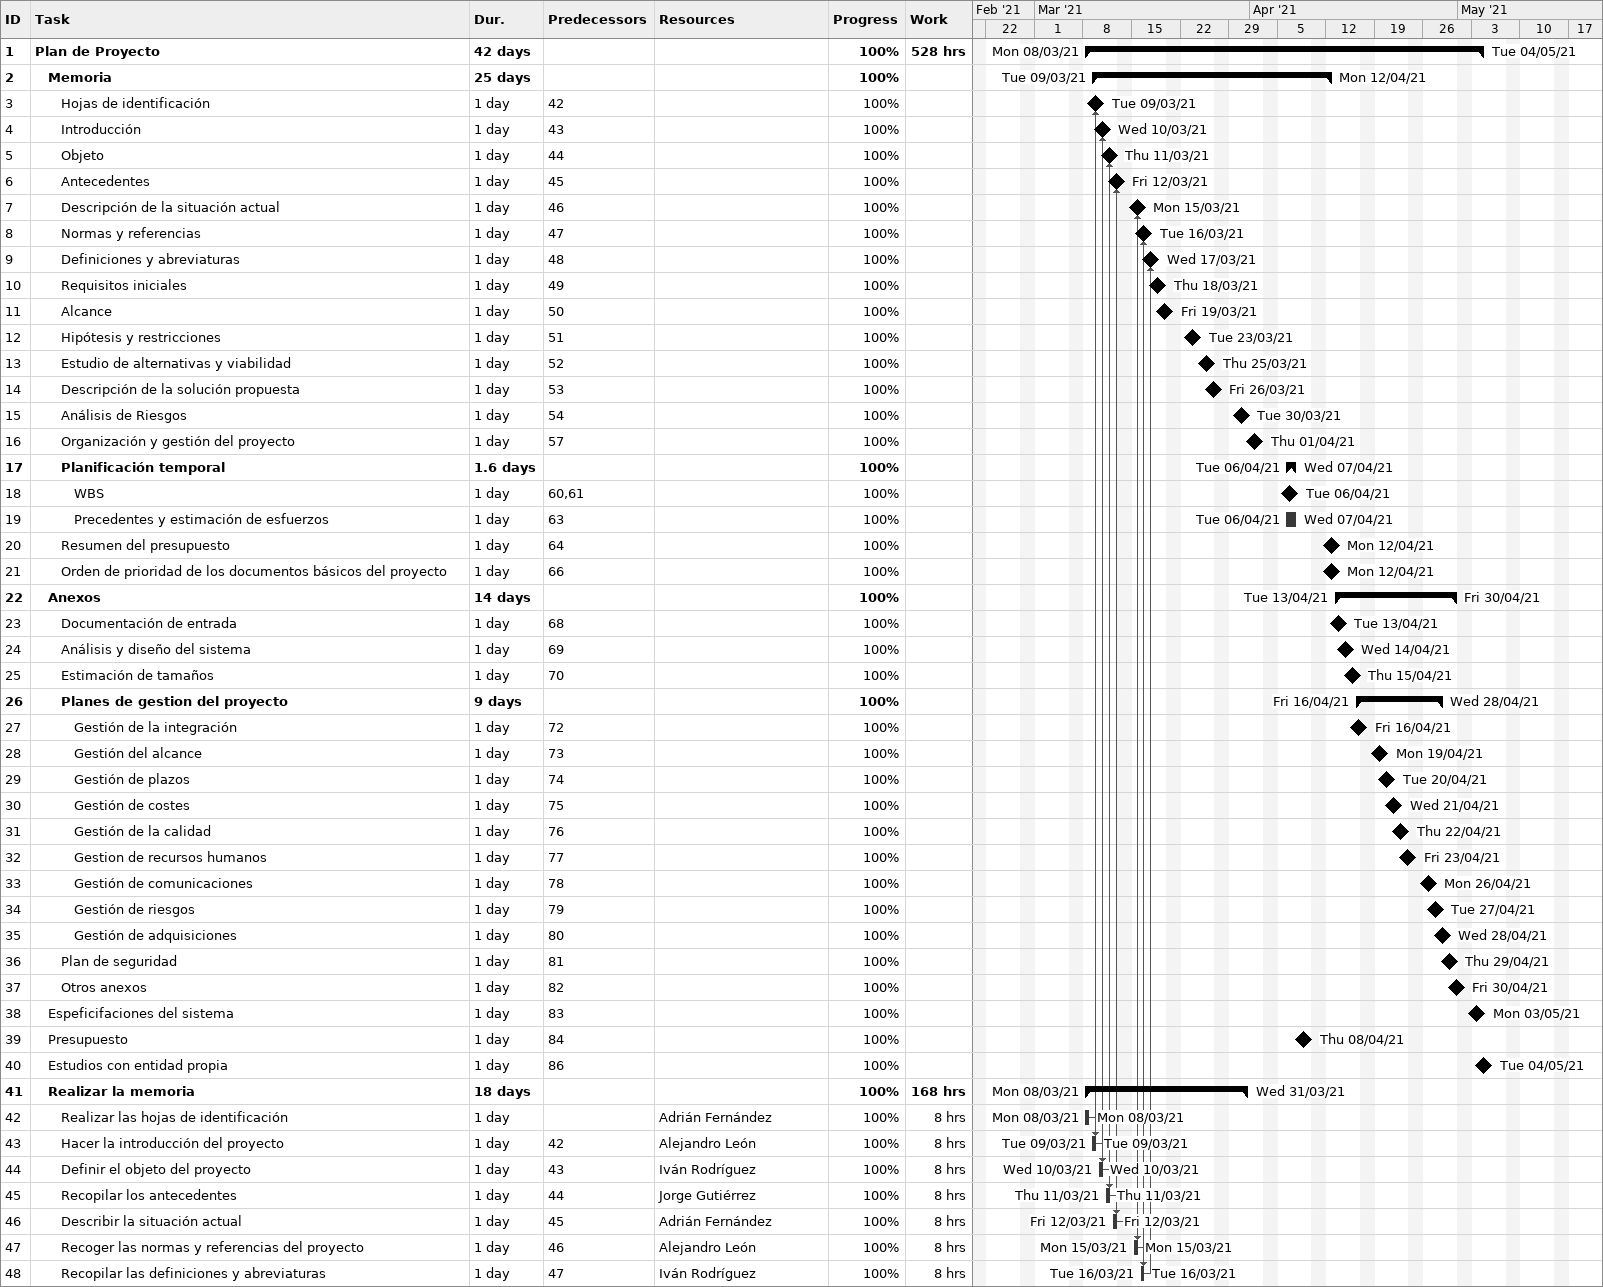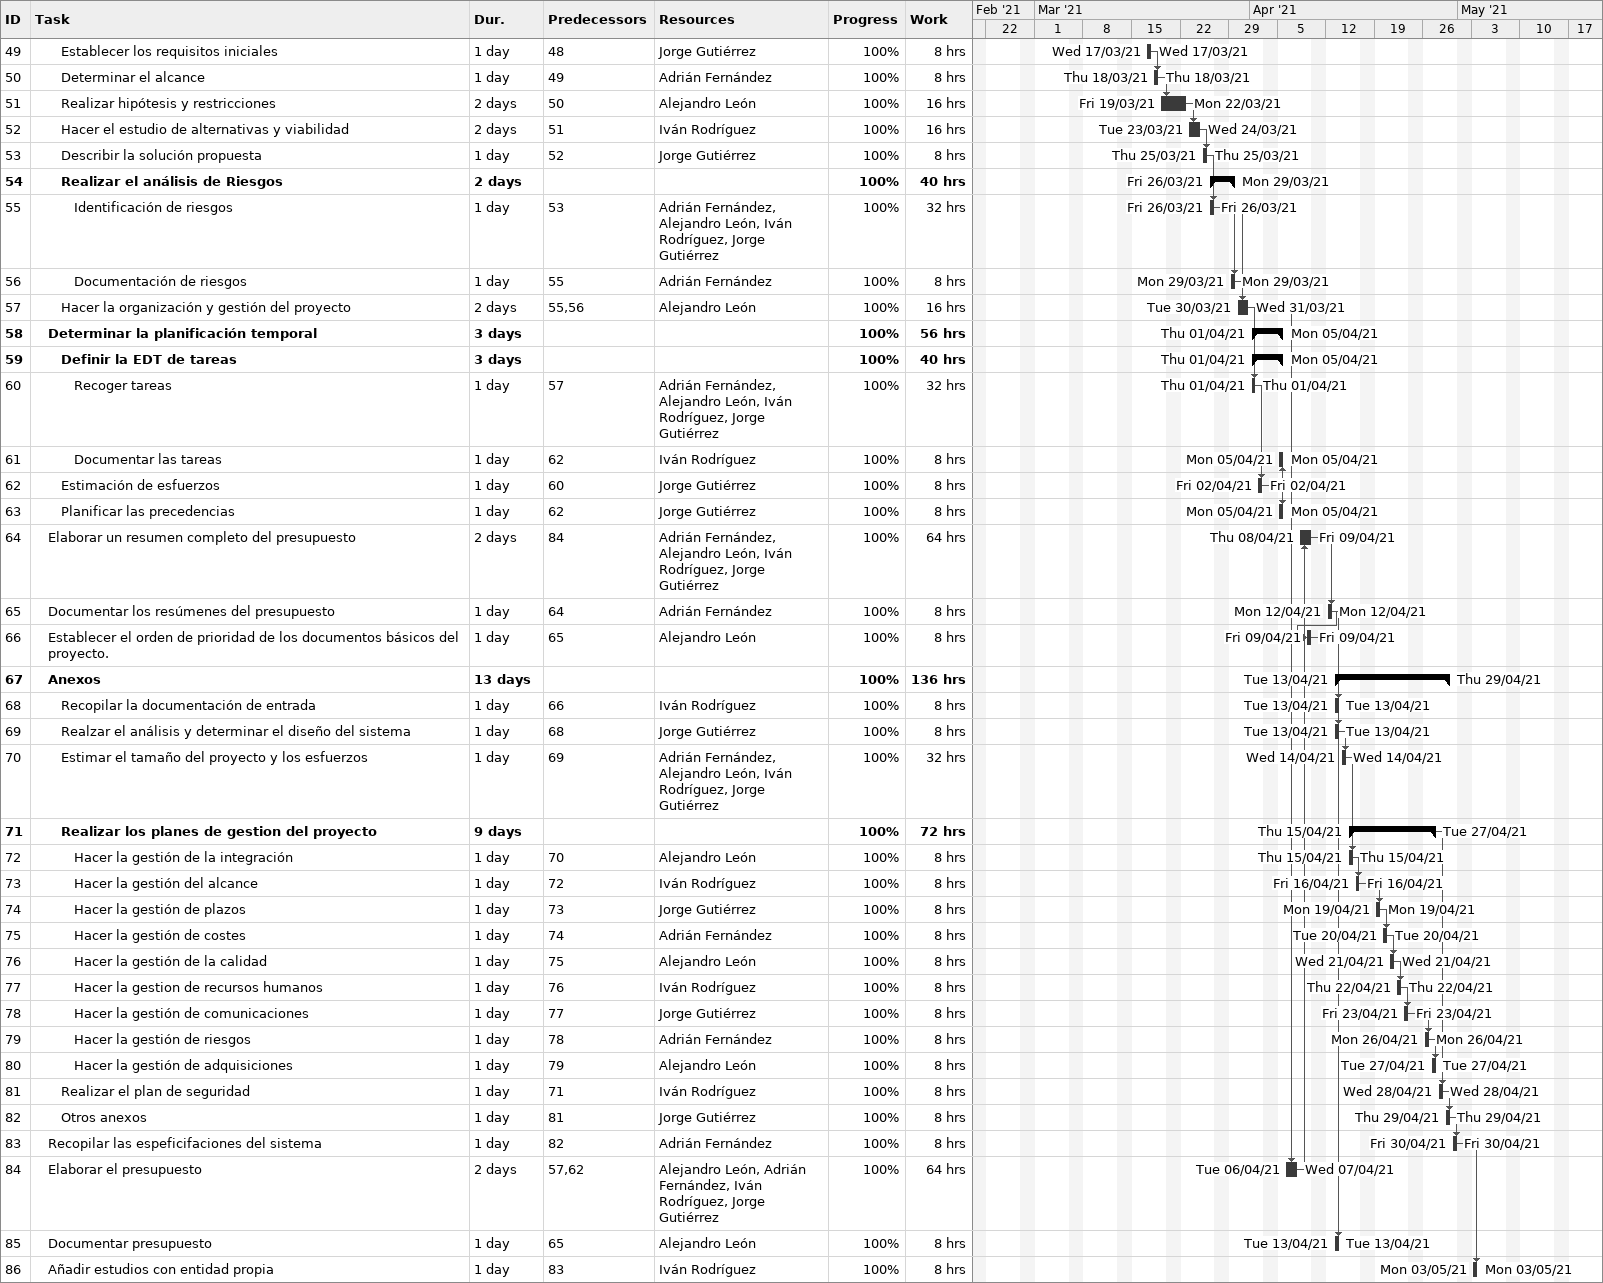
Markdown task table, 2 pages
| ID | Level | Task | Duration | Start | Finish | Predecessors | Resources | % complete | Work (h) |
|---|---|---|---|---|---|---|---|---|---|
| 1 | 1 | **Plan de Proyecto** | 42d | 2021-03-08 | 2021-05-04 |  |  | 100 | 528 |
| 2 | 2 | **Memoria** | 25d | 2021-03-09 | 2021-04-12 |  |  | 100 |  |
| 3 | 3 | Hojas de identificación | 1d | 2021-03-09 | 2021-03-09 | 42 |  | 100 |  |
| 4 | 3 | Introducción | 1d | 2021-03-10 | 2021-03-10 | 43 |  | 100 |  |
| 5 | 3 | Objeto | 1d | 2021-03-11 | 2021-03-11 | 44 |  | 100 |  |
| 6 | 3 | Antecedentes | 1d | 2021-03-12 | 2021-03-12 | 45 |  | 100 |  |
| 7 | 3 | Descripción de la situación actual | 1d | 2021-03-15 | 2021-03-15 | 46 |  | 100 |  |
| 8 | 3 | Normas y referencias | 1d | 2021-03-16 | 2021-03-16 | 47 |  | 100 |  |
| 9 | 3 | Definiciones y abreviaturas | 1d | 2021-03-17 | 2021-03-17 | 48 |  | 100 |  |
| 10 | 3 | Requisitos iniciales | 1d | 2021-03-18 | 2021-03-18 | 49 |  | 100 |  |
| 11 | 3 | Alcance | 1d | 2021-03-19 | 2021-03-19 | 50 |  | 100 |  |
| 12 | 3 | Hipótesis y restricciones | 1d | 2021-03-23 | 2021-03-23 | 51 |  | 100 |  |
| 13 | 3 | Estudio de alternativas y viabilidad | 1d | 2021-03-25 | 2021-03-25 | 52 |  | 100 |  |
| 14 | 3 | Descripción de la solución propuesta | 1d | 2021-03-26 | 2021-03-26 | 53 |  | 100 |  |
| 15 | 3 | Análisis de Riesgos | 1d | 2021-03-30 | 2021-03-30 | 54 |  | 100 |  |
| 16 | 3 | Organización y gestión del proyecto | 1d | 2021-04-01 | 2021-04-01 | 57 |  | 100 |  |
| 17 | 3 | **Planificación temporal** | 1.6d | 2021-04-06 | 2021-04-07 |  |  | 100 |  |
| 18 | 4 | WBS | 1d | 2021-04-06 | 2021-04-06 | 60, 61 |  | 100 |  |
| 19 | 4 | Precedentes y estimación de esfuerzos | 1d | 2021-04-06 | 2021-04-07 | 63 |  | 100 |  |
| 20 | 3 | Resumen del presupuesto | 1d | 2021-04-12 | 2021-04-12 | 64 |  | 100 |  |
| 21 | 3 | Orden de prioridad de los documentos básicos del proyecto | 1d | 2021-04-12 | 2021-04-12 | 66 |  | 100 |  |
| 22 | 2 | **Anexos** | 14d | 2021-04-13 | 2021-04-30 |  |  | 100 |  |
| 23 | 3 | Documentación de entrada | 1d | 2021-04-13 | 2021-04-13 | 68 |  | 100 |  |
| 24 | 3 | Análisis y diseño del sistema | 1d | 2021-04-14 | 2021-04-14 | 69 |  | 100 |  |
| 25 | 3 | Estimación de tamaños | 1d | 2021-04-15 | 2021-04-15 | 70 |  | 100 |  |
| 26 | 3 | **Planes de gestion del proyecto** | 9d | 2021-04-16 | 2021-04-28 |  |  | 100 |  |
| 27 | 4 | Gestión de la integración | 1d | 2021-04-16 | 2021-04-16 | 72 |  | 100 |  |
| 28 | 4 | Gestión del alcance | 1d | 2021-04-19 | 2021-04-19 | 73 |  | 100 |  |
| 29 | 4 | Gestión de plazos | 1d | 2021-04-20 | 2021-04-20 | 74 |  | 100 |  |
| 30 | 4 | Gestión de costes | 1d | 2021-04-21 | 2021-04-21 | 75 |  | 100 |  |
| 31 | 4 | Gestión de la calidad | 1d | 2021-04-22 | 2021-04-22 | 76 |  | 100 |  |
| 32 | 4 | Gestion de recursos humanos | 1d | 2021-04-23 | 2021-04-23 | 77 |  | 100 |  |
| 33 | 4 | Gestión de comunicaciones | 1d | 2021-04-26 | 2021-04-26 | 78 |  | 100 |  |
| 34 | 4 | Gestión de riesgos | 1d | 2021-04-27 | 2021-04-27 | 79 |  | 100 |  |
| 35 | 4 | Gestión de adquisiciones | 1d | 2021-04-28 | 2021-04-28 | 80 |  | 100 |  |
| 36 | 3 | Plan de seguridad | 1d | 2021-04-29 | 2021-04-29 | 81 |  | 100 |  |
| 37 | 3 | Otros anexos | 1d | 2021-04-30 | 2021-04-30 | 82 |  | 100 |  |
| 38 | 2 | Espeficifaciones del sistema | 1d | 2021-05-03 | 2021-05-03 | 83 |  | 100 |  |
| 39 | 2 | Presupuesto | 1d | 2021-04-08 | 2021-04-08 | 84 |  | 100 |  |
| 40 | 2 | Estudios con entidad propia | 1d | 2021-05-04 | 2021-05-04 | 86 |  | 100 |  |
| 41 | 2 | **Realizar la memoria** | 18d | 2021-03-08 | 2021-03-31 |  |  | 100 | 168 |
| 42 | 3 | Realizar las hojas de identificación | 1d | 2021-03-08 | 2021-03-08 |  | Adrián Fernández | 100 | 8 |
| 43 | 3 | Hacer la introducción del proyecto | 1d | 2021-03-09 | 2021-03-09 | 42 | Alejandro León | 100 | 8 |
| 44 | 3 | Definir el objeto del proyecto | 1d | 2021-03-10 | 2021-03-10 | 43 | Iván Rodríguez | 100 | 8 |
| 45 | 3 | Recopilar los antecedentes | 1d | 2021-03-11 | 2021-03-11 | 44 | Jorge Gutiérrez | 100 | 8 |
| 46 | 3 | Describir la situación actual | 1d | 2021-03-12 | 2021-03-12 | 45 | Adrián Fernández | 100 | 8 |
| 47 | 3 | Recoger las normas y referencias del proyecto | 1d | 2021-03-15 | 2021-03-15 | 46 | Alejandro León | 100 | 8 |
| 48 | 3 | Recopilar las definiciones y abreviaturas | 1d | 2021-03-16 | 2021-03-16 | 47 | Iván Rodríguez | 100 | 8 |
| 49 | 3 | Establecer los requisitos iniciales | 1d | 2021-03-17 | 2021-03-17 | 48 | Jorge Gutiérrez | 100 | 8 |
| 50 | 3 | Determinar el alcance | 1d | 2021-03-18 | 2021-03-18 | 49 | Adrián Fernández | 100 | 8 |
| 51 | 3 | Realizar hipótesis y restricciones | 2d | 2021-03-19 | 2021-03-22 | 50 | Alejandro León | 100 | 16 |
| 52 | 3 | Hacer el estudio de alternativas y viabilidad | 2d | 2021-03-23 | 2021-03-24 | 51 | Iván Rodríguez | 100 | 16 |
| 53 | 3 | Describir la solución propuesta | 1d | 2021-03-25 | 2021-03-25 | 52 | Jorge Gutiérrez | 100 | 8 |
| 54 | 3 | **Realizar el análisis de Riesgos** | 2d | 2021-03-26 | 2021-03-29 |  |  | 100 | 40 |
| 55 | 4 | Identificación de riesgos | 1d | 2021-03-26 | 2021-03-26 | 53 | Adrián Fernández, Alejandro León, Iván Rodríguez, Jorge Gutiérrez | 100 | 32 |
| 56 | 4 | Documentación de riesgos | 1d | 2021-03-29 | 2021-03-29 | 55 | Adrián Fernández | 100 | 8 |
| 57 | 3 | Hacer la organización y gestión del proyecto | 2d | 2021-03-30 | 2021-03-31 | 55, 56 | Alejandro León | 100 | 16 |
| 58 | 2 | **Determinar la planificación temporal** | 3d | 2021-04-01 | 2021-04-05 |  |  | 100 | 56 |
| 59 | 3 | **Definir la EDT de tareas** | 3d | 2021-04-01 | 2021-04-05 |  |  | 100 | 40 |
| 60 | 4 | Recoger tareas | 1d | 2021-04-01 | 2021-04-01 | 57 | Adrián Fernández, Alejandro León, Iván Rodríguez, Jorge Gutiérrez | 100 | 32 |
| 61 | 4 | Documentar las tareas | 1d | 2021-04-05 | 2021-04-05 | 62 | Iván Rodríguez | 100 | 8 |
| 62 | 3 | Estimación de esfuerzos | 1d | 2021-04-02 | 2021-04-02 | 60 | Jorge Gutiérrez | 100 | 8 |
| 63 | 3 | Planificar las precedencias | 1d | 2021-04-05 | 2021-04-05 | 62 | Jorge Gutiérrez | 100 | 8 |
| 64 | 2 | Elaborar un resumen completo del presupuesto | 2d | 2021-04-08 | 2021-04-09 | 84 | Adrián Fernández, Alejandro León, Iván Rodríguez, Jorge Gutiérrez | 100 | 64 |
| 65 | 2 | Documentar los resúmenes del presupuesto | 1d | 2021-04-12 | 2021-04-12 | 64 | Adrián Fernández | 100 | 8 |
| 66 | 2 | Establecer el orden de prioridad de los documentos básicos del proyecto. | 1d | 2021-04-09 | 2021-04-09 | 65 | Alejandro León | 100 | 8 |
| 67 | 2 | **Anexos** | 13d | 2021-04-13 | 2021-04-29 |  |  | 100 | 136 |
| 68 | 3 | Recopilar la documentación de entrada | 1d | 2021-04-13 | 2021-04-13 | 66 | Iván Rodríguez | 100 | 8 |
| 69 | 3 | Realzar el análisis y determinar el diseño del sistema | 1d | 2021-04-13 | 2021-04-13 | 68 | Jorge Gutiérrez | 100 | 8 |
| 70 | 3 | Estimar el tamaño del proyecto y los esfuerzos | 1d | 2021-04-14 | 2021-04-14 | 69 | Adrián Fernández, Alejandro León, Iván Rodríguez, Jorge Gutiérrez | 100 | 32 |
| 71 | 3 | **Realizar los planes de gestion del proyecto** | 9d | 2021-04-15 | 2021-04-27 |  |  | 100 | 72 |
| 72 | 4 | Hacer la gestión de la integración | 1d | 2021-04-15 | 2021-04-15 | 70 | Alejandro León | 100 | 8 |
| 73 | 4 | Hacer la gestión del alcance | 1d | 2021-04-16 | 2021-04-16 | 72 | Iván Rodríguez | 100 | 8 |
| 74 | 4 | Hacer la gestión de plazos | 1d | 2021-04-19 | 2021-04-19 | 73 | Jorge Gutiérrez | 100 | 8 |
| 75 | 4 | Hacer la gestión de costes | 1d | 2021-04-20 | 2021-04-20 | 74 | Adrián Fernández | 100 | 8 |
| 76 | 4 | Hacer la gestión de la calidad | 1d | 2021-04-21 | 2021-04-21 | 75 | Alejandro León | 100 | 8 |
| 77 | 4 | Hacer la gestion de recursos humanos | 1d | 2021-04-22 | 2021-04-22 | 76 | Iván Rodríguez | 100 | 8 |
| 78 | 4 | Hacer la gestión de comunicaciones | 1d | 2021-04-23 | 2021-04-23 | 77 | Jorge Gutiérrez | 100 | 8 |
| 79 | 4 | Hacer la gestión de riesgos | 1d | 2021-04-26 | 2021-04-26 | 78 | Adrián Fernández | 100 | 8 |
| 80 | 4 | Hacer la gestión de adquisiciones | 1d | 2021-04-27 | 2021-04-27 | 79 | Alejandro León | 100 | 8 |
| 81 | 3 | Realizar el plan de seguridad | 1d | 2021-04-28 | 2021-04-28 | 71 | Iván Rodríguez | 100 | 8 |
| 82 | 3 | Otros anexos | 1d | 2021-04-29 | 2021-04-29 | 81 | Jorge Gutiérrez | 100 | 8 |
| 83 | 2 | Recopilar las espeficifaciones del sistema | 1d | 2021-04-30 | 2021-04-30 | 82 | Adrián Fernández | 100 | 8 |
| 84 | 2 | Elaborar el presupuesto | 2d | 2021-04-06 | 2021-04-07 | 57, 62 | Alejandro León, Adrián Fernández, Iván Rodríguez, Jorge Gutiérrez | 100 | 64 |
| 85 | 2 | Documentar presupuesto | 1d | 2021-04-13 | 2021-04-13 | 65 | Alejandro León | 100 | 8 |
| 86 | 2 | Añadir estudios con entidad propia | 1d | 2021-05-03 | 2021-05-03 | 83 | Iván Rodríguez | 100 | 8 |
